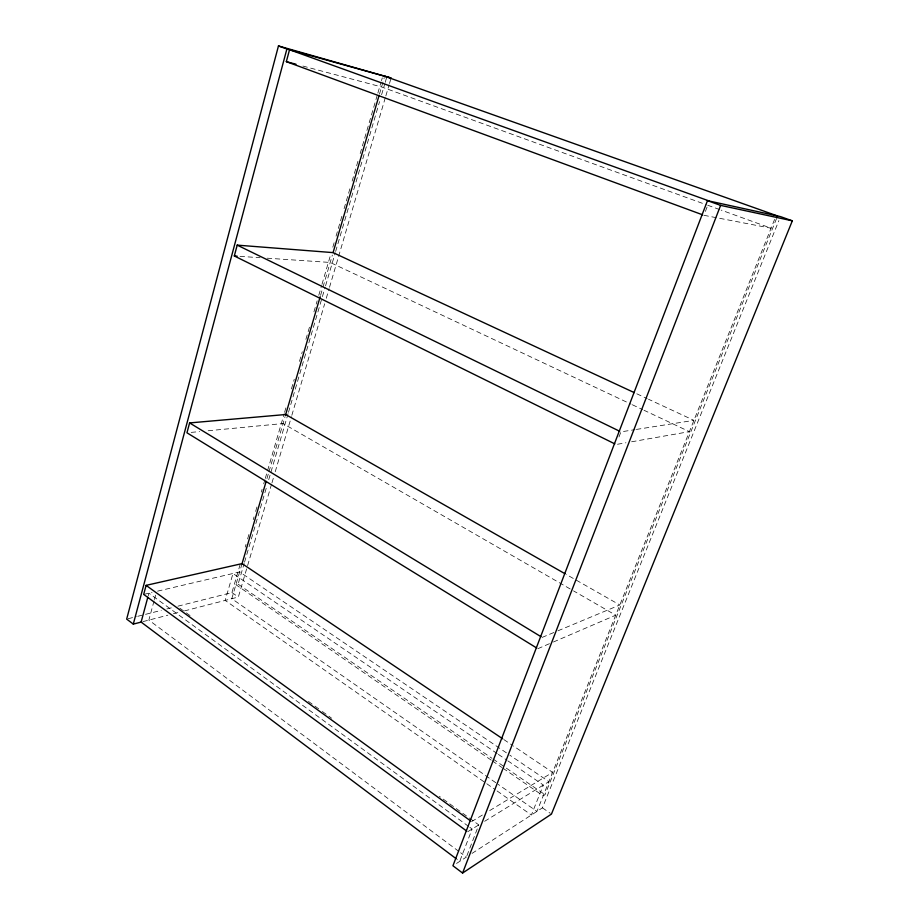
<?xml version="1.0" encoding="UTF-8"?>
<svg xmlns="http://www.w3.org/2000/svg" width="919" height="919" viewBox="0 0 919 919"><rect width="100%" height="100%" fill="white"/><g stroke="black" fill="none" stroke-linecap="round" stroke-linejoin="round"><path stroke-width="0.69" stroke-dasharray="4.59 3.45" d="M148.166 595.937L148.901 593.192L468.69 826.468M154.036 600.946L148.855 620.095L459.489 851.902M154.415 599.579L156.264 592.744M177.918 606.172L231.933 592.56L240.376 563.669M245.201 547.15L246.005 544.404M247.613 538.902L249.221 533.388M253.242 519.637L254.046 516.88M255.654 511.378L257.263 505.875M261.283 492.113L262.087 489.356M263.696 483.853L264.902 479.729M265.304 478.351L284.201 413.676M284.603 412.298L286.211 406.795M291.438 388.909L294.252 379.271M299.479 361.385L302.282 351.747M305.901 339.364L310.323 324.235M313.942 311.84L317.158 300.835M318.767 295.332L321.581 285.694M321.983 284.327L330.829 254.046M332.839 247.165L334.447 241.663M336.055 236.16L342.488 214.138M344.097 208.636L350.53 186.626M352.138 181.112L358.571 159.102M360.179 153.599L377.468 94.427M377.87 93.049L381.086 82.044M381.488 80.665L382.293 77.908M242.076 563.611L231.806 598.706L497.053 783.585M266.958 478.604L268.566 473.09M268.968 471.711L285.097 416.594M320.582 295.332L322.603 288.44M323.006 287.061L332.356 255.08M379.455 94.14L384.303 77.564M491.194 760.116L235.907 584.702L238.101 584.162L244.144 563.542M244.546 562.164L267.119 485.175M268.727 479.672L288.084 413.676M288.486 412.298L325.165 287.188M325.567 285.809L335.24 252.817M335.653 251.438L379.581 101.572M381.603 94.691L384.831 83.698M385.233 82.319L386.842 76.828M184.443 610.917L238.354 597.017L271.576 484.129M271.99 482.751L273.609 477.248M275.229 471.746L291.438 416.675M291.84 415.296L324.66 303.787M326.279 298.284L329.117 288.646M329.519 287.268L385.429 97.288M385.842 95.909L389.082 84.893M389.484 83.514L391.103 78.012M618.992 436.916L620.934 431.861L634.972 429.644M705.401 211.416L707.883 204.948M466.909 855.715L478.799 824.906L439.397 796.348M774.591 219.423L536.949 811.397L498.224 784.401M503.015 768.238L543.198 795.843L545.024 794.694L777.037 217.309M472.033 853.406L542.44 807.847L778.875 220.606M456.525 863.446L466.392 857.059L460.637 852.763M467.679 831.764L478.799 824.906M484.646 821.299L548.896 781.644L509.792 755.131M471.573 821.609L482.452 814.992M489.712 810.581L552.618 772.362L513.353 745.964M537.833 648.699L552.112 642.553M553.41 642.002L615.719 615.19L573.513 590.883M542.164 637.395L556.638 631.353M557.959 630.802L619.82 604.978L566.207 574.421M142.973 621.612L167.855 615.19M173.392 613.766L178.918 612.341M128.051 618.74L136.368 616.649M137.747 616.304L161.296 610.365M166.833 608.964L172.381 607.574M143.686 594.409L152.037 592.456M157.597 591.147L239.641 571.94L508.609 754.327M617.499 444.256L625.954 442.774M631.594 441.786L689.399 431.643L644.012 410.265M636.373 429.426L693.925 420.351L648.504 399.237M191.198 432.389L199.676 431.574M208.165 430.758L283.063 423.544L572.273 590.17M240.031 256.355L260.066 257.711M267.222 258.193L330.197 262.455L631.043 404.153M703.92 215.299L771.064 228.199L721.197 210.118M302.891 66.053L381.557 86.949L706.366 204.742M707.722 205.236L719.841 209.635M636.821 393.803L647.206 398.628M632.341 404.762L642.714 409.656M503.842 739.565L512.17 745.171M497.168 753.569L233.001 573.49L225.178 600.417L485.623 782.942M498.351 754.373L506.645 760.024M507.828 760.829L543.37 785.056L531.377 815.004L496.191 790.34M238.101 584.162L491.906 758.255M493.089 759.06L545.024 794.694M492.377 760.921L501.831 767.422M231.933 592.56L238.354 597.017M542.44 807.847L550.32 813.315M486.806 783.758L495.008 789.513M179.814 608.183L190.244 615.741M308.439 701.415L321.19 710.663M322.351 711.501L331.621 718.221M469.839 827.307L472.159 828.995L459.718 861.367L457.432 859.656"/><path stroke-width="1.38" d="M278.457 45.95L286.889 48.994L391.103 78.012L278.457 45.95L126.673 619.096L133.301 624.104L141.595 621.968M133.301 624.104L286.889 48.994M502.647 738.773L242.076 563.611L146.11 585.357L143.686 594.409L466.519 830.925M564.955 573.709L285.706 414.515L189.601 422.924L186.959 432.792L536.616 647.941M614.8 443.866L234.311 255.964L237.205 245.132L333.08 252.622L634.225 392.597M702.576 214.805L286.337 61.653L289.531 49.729L709.376 201.066M147.798 597.316L141.124 622.083L456.283 858.794M241.95 564.036L266.142 481.361M285.499 415.216L320.18 296.699M333.08 252.61L379.053 95.519M707.481 200.652L452.941 865.755L462.579 873.05L551.446 814.096L792.327 220.824L780.484 216.608L707.481 200.652L720.611 205.385L792.327 220.824M462.579 873.05L720.611 205.385M234.311 255.964L237.171 256.16M286.337 61.653L295.998 64.227M384.693 76.231L777.566 215.976M237.205 245.132L619.636 431.229M189.601 422.924L540.935 636.649M146.11 585.357L470.413 820.77"/></g></svg>
